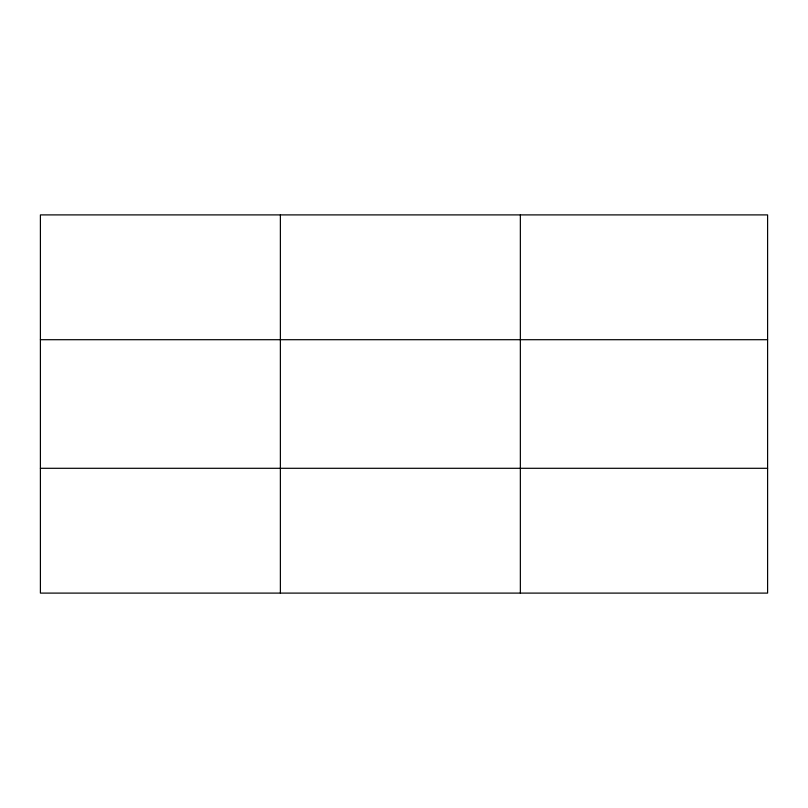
<?xml version="1.0" encoding="UTF-8"?>
<svg xmlns="http://www.w3.org/2000/svg" width="808" height="808" viewBox="0 0 808 808"><rect width="100%" height="100%" fill="white"/><g stroke="black" fill="none" stroke-linecap="round" stroke-linejoin="round"><path stroke-width="1.21" d="M280.376 593.102L280.376 214.898M520.352 593.102L520.352 214.898M767.6 339.703L767.6 214.898L40.4 214.898L40.4 593.102L767.6 593.102L767.6 339.703L40.4 339.703M40.4 468.297L767.6 468.297"/></g></svg>
